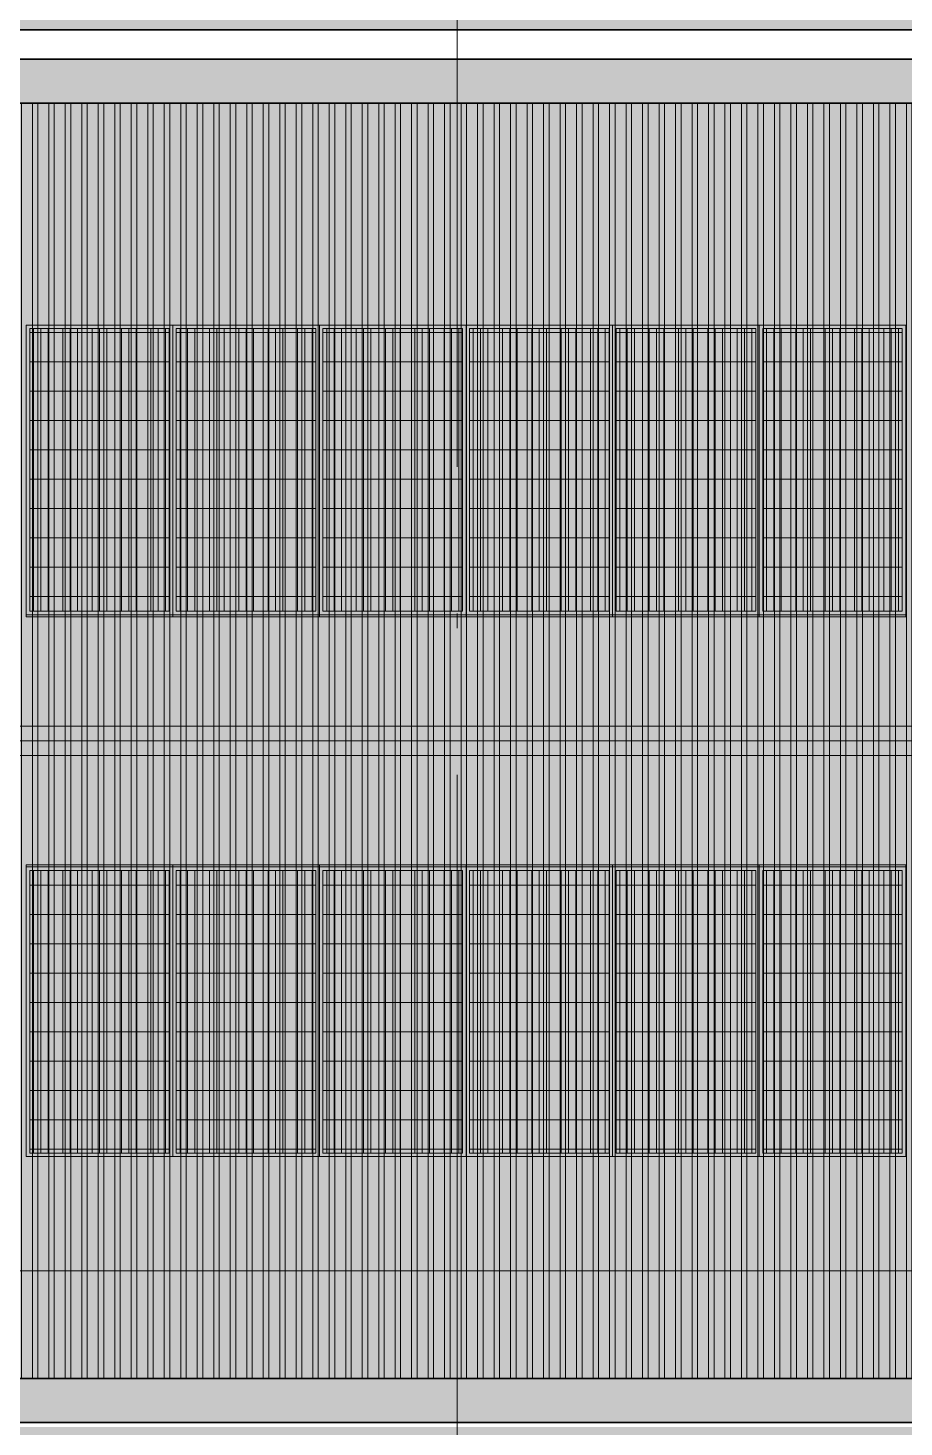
# Model space of a CAD drawing. Header units: metres. Extents: x -77 to -16.6, y -68.5 to -27.7.
# Drawn here: x -63.07 to -57.09, y -56.63 to -47.09 of the extents above; entities that cross this region are included whole.
import ezdxf

# ---------------------------------------------------------------- set-up
doc = ezdxf.new("R2010")
doc.units = ezdxf.units.M
doc.header["$MEASUREMENT"] = 0
doc.linetypes.add('Dot & Dashed', pattern=[0.012, 0.01, -0.001, 0, -0.001])
doc.linetypes.add('Wipeout_Contour', pattern=[1, 0, -1])
for name, color, linetype, lineweight in [('01_PLANTA COBERTURA_5_ESTRUTURA-COB.EST_Caneta_No__1', 7, 'Continuous', 35), ('01_PLANTA COBERTURA_5_ESTRUTURA-COB.EST_Caneta_No__241', 7, 'Continuous', 13), ('01_PLANTA COBERTURA_5_LAJES.EST_Caneta_No__96', 252, 'Continuous', 0), ('01_PLANTA COBERTURA_5_LAJES.EST_Caneta_No__99', 7, 'Continuous', 20), ('01_PLANTA COBERTURA_5_PAREDE CONSTRUIR_Caneta_No__241', 7, 'Continuous', 13)]:
    doc.layers.add(name, color=color, linetype=linetype, lineweight=lineweight)
for name, color, linetype, lineweight, true_color in [('01_PLANTA COBERTURA_5_ESTRUTURA-COB.EST_Caneta_No__13', 7, 'Continuous', 0, 0xaaaaaa), ('01_PLANTA COBERTURA_5_ESTRUTURA-COB.EST_Caneta_No__19', 7, 'Continuous', 0, 0xe9e9e9), ('01_PLANTA COBERTURA_5_ESTRUTURA-COB.EST_Caneta_No__9', 7, 'Continuous', 5, 0x020202), ('01_PLANTA COBERTURA_5_LAJES.EST_Caneta_No__18', 7, 'Continuous', 0, 0xdfdfdf), ('01_PLANTA COBERTURA_5_LAJES.EST_Caneta_No__19', 7, 'Continuous', 0, 0xe9e9e9)]:
    doc.layers.add(name, color=color, linetype=linetype, lineweight=lineweight, true_color=true_color)
doc.layers.add('01_PLANTA COBERTURA_5_PAREDE CONSTRUIR', color=7, linetype='Continuous')
pattern_1 = [(90, (0, 0), (-0.1125, 0), []), (90, (-0.0375, 2e-18), (-0.1125, 0), [])]

msp = doc.modelspace()

# ---------------------------------------------------------------- hatches: boundary and pattern name
at = {"layer": '01_PLANTA COBERTURA_5_ESTRUTURA-COB.EST_Caneta_No__13', "linetype": 'Continuous', "lineweight": 0, "true_color": 0xaaaaaa}
h = msp.add_hatch(dxfattribs=at)
h.set_pattern_fill('Telha_cobertura_02_0005', color=253, style=0, pattern_type=2)
h.set_pattern_definition(pattern_1)
h.paths.add_polyline_path([(-45.8136, -47.6002), (-66.314, -47.6002), (-66.314, -51.9504), (-45.8136, -51.9504), (-45.8136, -50.6516), (-44.214, -50.6516), (-44.214, -47.6002)])
h = msp.add_hatch(dxfattribs=at)
h.set_pattern_fill('Telha_cobertura_02_0005', color=253, style=0, pattern_type=2)
h.set_pattern_definition(pattern_1)
h.paths.add_polyline_path([(-66.314, -51.9504), (-66.314, -56.3006), (-45.8136, -56.3006), (-44.214, -56.3006), (-44.214, -52.5506), (-45.8136, -52.5506), (-45.8136, -51.9504)])
at = {"layer": '01_PLANTA COBERTURA_5_ESTRUTURA-COB.EST_Caneta_No__19', "linetype": 'Continuous', "lineweight": 0, "true_color": 0xe9e9e9}
msp.add_hatch(color=254, dxfattribs=at).paths.add_polyline_path([(-66.314, -51.8504), (-66.314, -52.0504), (-45.8136, -52.0504), (-45.8136, -51.8504)])
at = {"layer": '01_PLANTA COBERTURA_5_LAJES.EST_Caneta_No__18', "linetype": 'Continuous', "lineweight": 0, "true_color": 0xdfdfdf}
h = msp.add_hatch(dxfattribs=at)
h.set_pattern_fill('Piso_Externo__0005', color=254, style=0, pattern_type=2)
h.set_pattern_definition([(45, (0, 0.6), (-0.1909188, 0.1909188), [0, -0.18, 0, -0.27]), (110, (0.6, 0.6), (0.253717, 0.09234544), [0, -0.132, 0, -0.228])])
h.paths.add_polyline_path([(-76.514, -65.1016), (-73.814, -65.1016, -0.414214), (-75.814, -67.1016), (-66.814, -67.1016, -0.414214), (-68.814, -65.1016), (-68.814, -62.301), (-68.814, -45.4002, -0.414214), (-66.514, -43.1002), (-65.914, -43.1002), (-65.914, -42.3002), (-66.514, -42.3002), (-66.514, -38.2041), (-65.114, -38.2041), (-65.114, -36.7038), (-66.514, -36.7038), (-66.514, -32.5997), (-65.114, -32.5997), (-56.714, -32.5997), (-53.814, -32.5997), (-44.014, -32.5997), (-44.014, -42.3002), (-53.814, -42.3002), (-53.814, -47.1002), (-44.014, -47.1002), (-44.014, -50.8516), (-45.6136, -50.8516), (-45.6136, -52.3506), (-44.014, -52.3506), (-44.014, -60.3006), (-48.9163, -60.3006), (-48.9163, -61.1006), (-44.3609, -61.1006), (-44.3609, -67.1016), (-44.014, -67.1016), (-41.514, -67.1016), (-41.514, -28.1016), (-41.714, -28.1016), (-41.714, -60.3006), (-43.014, -60.3006), (-43.014, -30.0016), (-66.514, -30.0016), (-66.514, -28.1016), (-76.514, -28.1016)])
h.paths.add_polyline_path([(-73.814, -45.1016), (-76.314, -45.1016), (-76.314, -43.0892), (-75.7984, -43.0908, -0.414214), (-73.8139, -45.0876)], flags=0)
h.paths.add_polyline_path([(-73.814, -45.5846, -0.009328), (-73.814, -45.6604)], flags=0)
h.paths.add_polyline_path([(-52.814, -46.3002), (-52.814, -43.1002), (-44.014, -43.1002), (-44.014, -46.3002)], flags=0)
h.paths.add_polyline_path([(-67.714, -34.1), (-76.314, -34.1), (-76.314, -32.5997), (-67.714, -32.5997)], flags=0)
at = {"layer": '01_PLANTA COBERTURA_5_LAJES.EST_Caneta_No__19', "linetype": 'Continuous', "lineweight": 0, "true_color": 0xefefef}
msp.add_hatch(color=7, dxfattribs=at).paths.add_polyline_path([(-64.914, -47.3002), (-66.314, -47.3002), (-66.314, -60.1006), (-56.514, -60.1006), (-44.214, -60.1006), (-44.214, -56.8006), (-44.214, -52.5516), (-45.8136, -52.5516), (-45.8136, -50.6516), (-44.214, -50.6516), (-44.214, -47.3002), (-45.8136, -47.3002), (-54.014, -47.3002), (-54.014, -42.1002), (-44.214, -42.1002), (-44.214, -32.7997), (-54.014, -32.7997), (-56.514, -32.7997), (-56.714, -32.7997), (-64.914, -32.7997), (-66.314, -32.7997), (-66.314, -36.5038), (-64.914, -36.5038), (-64.914, -38.4037), (-66.314, -38.4037), (-66.314, -42.1002), (-64.914, -42.1002)])

# ---------------------------------------------------------------- linework, layer by layer
at = {"layer": '01_PLANTA COBERTURA_5_ESTRUTURA-COB.EST_Caneta_No__241', "color": 7, "linetype": 'Continuous', "lineweight": 13, "ltscale": 1000}
for p, q in [((-66.314, -51.8504), (-45.8136, -51.8504)), ((-66.314, -52.0504), (-45.8136, -52.0504))]:
    msp.add_line(p, q, dxfattribs=at)
at = {"layer": '01_PLANTA COBERTURA_5_ESTRUTURA-COB.EST_Caneta_No__9', "color": 18, "linetype": 'Continuous', "lineweight": 5, "ltscale": 1000, "true_color": 0x020202, "flags": 128}
for points in [[(-45.8136, -47.6002), (-66.314, -47.6002), (-66.314, -51.9504), (-45.8136, -51.9504), (-45.8136, -50.6516), (-44.214, -50.6516), (-44.214, -47.6002)], [(-66.314, -51.9504), (-66.314, -56.3006), (-45.8136, -56.3006), (-44.214, -56.3006), (-44.214, -52.5506), (-45.8136, -52.5506), (-45.8136, -51.9504)]]:
    msp.add_lwpolyline(points, close=True, dxfattribs=at)
at = {"layer": '01_PLANTA COBERTURA_5_LAJES.EST_Caneta_No__96', "color": 252, "linetype": 'Continuous', "lineweight": 0, "ltscale": 1000}
for p, q in [((-63.0292, -49.1383), (-63.0292, -51.0665)), ((-62.9792, -49.1383), (-62.9792, -51.0665)), ((-62.9292, -49.1383), (-62.9292, -51.0665)), ((-62.8292, -49.1383), (-62.8292, -51.0665)), ((-62.7792, -49.1383), (-62.7792, -51.0665)), ((-62.7292, -49.1383), (-62.7292, -51.0665)), ((-62.6292, -49.1383), (-62.6292, -51.0665)), ((-62.5792, -49.1383), (-62.5792, -51.0665)), ((-62.5292, -49.1383), (-62.5292, -51.0665)), ((-62.4292, -49.1383), (-62.4292, -51.0665)), ((-62.3792, -49.1383), (-62.3792, -51.0665)), ((-62.3292, -49.1383), (-62.3292, -51.0665)), ((-62.2292, -49.1383), (-62.2292, -51.0665)), ((-62.1792, -49.1383), (-62.1792, -51.0665)), ((-62.1292, -49.1383), (-62.1292, -51.0665)), ((-62.0292, -49.1383), (-62.0292, -51.0665)), ((-61.9792, -49.1383), (-61.9792, -51.0665)), ((-61.9292, -49.1383), (-61.9292, -51.0665)), ((-61.8292, -49.1383), (-61.8292, -51.0665)), ((-61.7792, -49.1383), (-61.7792, -51.0665)), ((-61.7292, -49.1383), (-61.7292, -51.0665)), ((-61.6292, -49.1383), (-61.6292, -51.0665)), ((-61.5792, -49.1383), (-61.5792, -51.0665)), ((-61.5292, -49.1383), (-61.5292, -51.0665)), ((-61.4292, -49.1383), (-61.4292, -51.0665)), ((-61.3792, -49.1383), (-61.3792, -51.0665)), ((-61.3292, -49.1383), (-61.3292, -51.0665)), ((-61.2292, -49.1383), (-61.2292, -51.0665)), ((-61.1792, -49.1383), (-61.1792, -51.0665)), ((-61.1292, -49.1383), (-61.1292, -51.0665)), ((-61.0292, -49.1383), (-61.0292, -51.0665)), ((-60.9792, -49.1383), (-60.9792, -51.0665)), ((-60.9292, -49.1383), (-60.9292, -51.0665)), ((-60.8292, -49.1383), (-60.8292, -51.0665)), ((-60.7792, -49.1383), (-60.7792, -51.0665)), ((-60.7292, -49.1383), (-60.7292, -51.0665)), ((-60.6292, -49.1383), (-60.6292, -51.0665)), ((-60.5792, -49.1383), (-60.5792, -51.0665)), ((-60.5292, -49.1383), (-60.5292, -51.0665)), ((-60.4292, -49.1383), (-60.4292, -51.0665)), ((-60.3792, -49.1383), (-60.3792, -51.0665)), ((-60.3292, -49.1383), (-60.3292, -51.0665)), ((-60.2292, -49.1383), (-60.2292, -51.0665)), ((-60.1792, -49.1383), (-60.1792, -51.0665)), ((-60.1292, -49.1383), (-60.1292, -51.0665)), ((-60.0292, -49.1383), (-60.0292, -51.0665)), ((-59.9792, -49.1383), (-59.9792, -51.0665)), ((-59.9292, -49.1383), (-59.9292, -51.0665)), ((-59.8292, -49.1383), (-59.8292, -51.0665)), ((-59.7792, -49.1383), (-59.7792, -51.0665)), ((-59.7292, -49.1383), (-59.7292, -51.0665)), ((-59.6292, -49.1383), (-59.6292, -51.0665)), ((-59.5792, -49.1383), (-59.5792, -51.0665)), ((-59.5292, -49.1383), (-59.5292, -51.0665)), ((-59.4292, -49.1383), (-59.4292, -51.0665)), ((-59.3792, -49.1383), (-59.3792, -51.0665)), ((-59.3292, -49.1383), (-59.3292, -51.0665)), ((-59.2292, -49.1383), (-59.2292, -51.0665)), ((-59.1792, -49.1383), (-59.1792, -51.0665)), ((-59.1292, -49.1383), (-59.1292, -51.0665)), ((-59.0292, -49.1383), (-59.0292, -51.0665)), ((-58.9792, -49.1383), (-58.9792, -51.0665)), ((-58.9292, -49.1383), (-58.9292, -51.0665)), ((-58.8292, -49.1383), (-58.8292, -51.0665)), ((-58.7792, -49.1383), (-58.7792, -51.0665)), ((-58.7292, -49.1383), (-58.7292, -51.0665)), ((-58.6292, -49.1383), (-58.6292, -51.0665)), ((-58.5792, -49.1383), (-58.5792, -51.0665)), ((-58.5292, -49.1383), (-58.5292, -51.0665)), ((-58.4292, -49.1383), (-58.4292, -51.0665)), ((-58.3792, -49.1383), (-58.3792, -51.0665)), ((-58.3292, -49.1383), (-58.3292, -51.0665)), ((-58.2292, -49.1383), (-58.2292, -51.0665)), ((-58.1792, -49.1383), (-58.1792, -51.0665)), ((-58.1292, -49.1383), (-58.1292, -51.0665)), ((-58.0292, -49.1383), (-58.0292, -51.0665)), ((-57.9792, -49.1383), (-57.9792, -51.0665)), ((-57.9292, -49.1383), (-57.9292, -51.0665)), ((-57.8292, -49.1383), (-57.8292, -51.0665)), ((-57.7792, -49.1383), (-57.7792, -51.0665)), ((-57.7292, -49.1383), (-57.7292, -51.0665)), ((-57.6292, -49.1383), (-57.6292, -51.0665)), ((-57.5792, -49.1383), (-57.5792, -51.0665)), ((-57.5292, -49.1383), (-57.5292, -51.0665)), ((-57.4292, -49.1383), (-57.4292, -51.0665)), ((-57.3792, -49.1383), (-57.3792, -51.0665)), ((-57.3292, -49.1383), (-57.3292, -51.0665)), ((-57.2292, -49.1383), (-57.2292, -51.0665)), ((-57.1792, -49.1383), (-57.1792, -51.0665)), ((-57.1292, -49.1383), (-57.1292, -51.0665)), ((-63.0552, -49.1658), (-62.1032, -49.1658)), ((-62.0552, -49.1658), (-61.1032, -49.1658)), ((-61.0552, -49.1658), (-60.1032, -49.1658)), ((-60.0552, -49.1658), (-59.1032, -49.1658)), ((-59.0552, -49.1658), (-58.1032, -49.1658)), ((-58.0552, -49.1658), (-57.1032, -49.1658)), ((-63.0552, -49.3658), (-62.1032, -49.3658)), ((-62.0552, -49.3658), (-61.1032, -49.3658)), ((-61.0552, -49.3658), (-60.1032, -49.3658)), ((-60.0552, -49.3658), (-59.1032, -49.3658)), ((-59.0552, -49.3658), (-58.1032, -49.3658)), ((-58.0552, -49.3658), (-57.1032, -49.3658)), ((-63.0552, -49.5658), (-62.1032, -49.5658)), ((-62.0552, -49.5658), (-61.1032, -49.5658)), ((-61.0552, -49.5658), (-60.1032, -49.5658)), ((-60.0552, -49.5658), (-59.1032, -49.5658)), ((-59.0552, -49.5658), (-58.1032, -49.5658)), ((-58.0552, -49.5658), (-57.1032, -49.5658)), ((-63.0552, -49.7658), (-62.1032, -49.7658)), ((-62.0552, -49.7658), (-61.1032, -49.7658)), ((-61.0552, -49.7658), (-60.1032, -49.7658)), ((-60.0552, -49.7658), (-59.1032, -49.7658)), ((-59.0552, -49.7658), (-58.1032, -49.7658)), ((-58.0552, -49.7658), (-57.1032, -49.7658)), ((-63.0552, -49.9658), (-62.1032, -49.9658)), ((-62.0552, -49.9658), (-61.1032, -49.9658)), ((-61.0552, -49.9658), (-60.1032, -49.9658)), ((-60.0552, -49.9658), (-59.1032, -49.9658)), ((-59.0552, -49.9658), (-58.1032, -49.9658)), ((-58.0552, -49.9658), (-57.1032, -49.9658)), ((-63.0552, -50.1658), (-62.1032, -50.1658)), ((-62.0552, -50.1658), (-61.1032, -50.1658)), ((-61.0552, -50.1658), (-60.1032, -50.1658)), ((-60.0552, -50.1658), (-59.1032, -50.1658)), ((-59.0552, -50.1658), (-58.1032, -50.1658)), ((-58.0552, -50.1658), (-57.1032, -50.1658)), ((-63.0552, -50.3658), (-62.1032, -50.3658)), ((-62.0552, -50.3658), (-61.1032, -50.3658)), ((-61.0552, -50.3658), (-60.1032, -50.3658)), ((-60.0552, -50.3658), (-59.1032, -50.3658)), ((-59.0552, -50.3658), (-58.1032, -50.3658)), ((-58.0552, -50.3658), (-57.1032, -50.3658)), ((-63.0552, -50.5658), (-62.1032, -50.5658)), ((-62.0552, -50.5658), (-61.1032, -50.5658)), ((-61.0552, -50.5658), (-60.1032, -50.5658)), ((-60.0552, -50.5658), (-59.1032, -50.5658)), ((-59.0552, -50.5658), (-58.1032, -50.5658)), ((-58.0552, -50.5658), (-57.1032, -50.5658)), ((-63.0552, -50.7658), (-62.1032, -50.7658)), ((-62.0552, -50.7658), (-61.1032, -50.7658)), ((-61.0552, -50.7658), (-60.1032, -50.7658)), ((-60.0552, -50.7658), (-59.1032, -50.7658)), ((-59.0552, -50.7658), (-58.1032, -50.7658)), ((-58.0552, -50.7658), (-57.1032, -50.7658)), ((-63.0552, -50.9658), (-62.1032, -50.9658)), ((-62.0552, -50.9658), (-61.1032, -50.9658)), ((-61.0552, -50.9658), (-60.1032, -50.9658)), ((-60.0552, -50.9658), (-59.1032, -50.9658)), ((-59.0552, -50.9658), (-58.1032, -50.9658)), ((-58.0552, -50.9658), (-57.1032, -50.9658)), ((-63.0292, -54.7624), (-63.0292, -52.8343)), ((-62.9792, -54.7624), (-62.9792, -52.8343)), ((-62.9292, -54.7624), (-62.9292, -52.8343)), ((-62.8292, -54.7624), (-62.8292, -52.8343)), ((-62.7792, -54.7624), (-62.7792, -52.8343)), ((-62.7292, -54.7624), (-62.7292, -52.8343)), ((-62.6292, -54.7624), (-62.6292, -52.8343)), ((-62.5792, -54.7624), (-62.5792, -52.8343)), ((-62.5292, -54.7624), (-62.5292, -52.8343)), ((-62.4292, -54.7624), (-62.4292, -52.8343)), ((-62.3792, -54.7624), (-62.3792, -52.8343)), ((-62.3292, -54.7624), (-62.3292, -52.8343)), ((-62.2292, -54.7624), (-62.2292, -52.8343)), ((-62.1792, -54.7624), (-62.1792, -52.8343)), ((-62.1292, -54.7624), (-62.1292, -52.8343)), ((-62.0292, -54.7624), (-62.0292, -52.8343)), ((-61.9792, -54.7624), (-61.9792, -52.8343)), ((-61.9292, -54.7624), (-61.9292, -52.8343)), ((-61.8292, -54.7624), (-61.8292, -52.8343)), ((-61.7792, -54.7624), (-61.7792, -52.8343)), ((-61.7292, -54.7624), (-61.7292, -52.8343)), ((-61.6292, -54.7624), (-61.6292, -52.8343)), ((-61.5792, -54.7624), (-61.5792, -52.8343)), ((-61.5292, -54.7624), (-61.5292, -52.8343)), ((-61.4292, -54.7624), (-61.4292, -52.8343)), ((-61.3792, -54.7624), (-61.3792, -52.8343)), ((-61.3292, -54.7624), (-61.3292, -52.8343)), ((-61.2292, -54.7624), (-61.2292, -52.8343)), ((-61.1792, -54.7624), (-61.1792, -52.8343)), ((-61.1292, -54.7624), (-61.1292, -52.8343)), ((-61.0292, -54.7624), (-61.0292, -52.8343)), ((-60.9792, -54.7624), (-60.9792, -52.8343)), ((-60.9292, -54.7624), (-60.9292, -52.8343)), ((-60.8292, -54.7624), (-60.8292, -52.8343)), ((-60.7792, -54.7624), (-60.7792, -52.8343)), ((-60.7292, -54.7624), (-60.7292, -52.8343)), ((-60.6292, -54.7624), (-60.6292, -52.8343)), ((-60.5792, -54.7624), (-60.5792, -52.8343)), ((-60.5292, -54.7624), (-60.5292, -52.8343)), ((-60.4292, -54.7624), (-60.4292, -52.8343)), ((-60.3792, -54.7624), (-60.3792, -52.8343)), ((-60.3292, -54.7624), (-60.3292, -52.8343)), ((-60.2292, -54.7624), (-60.2292, -52.8343)), ((-60.1792, -54.7624), (-60.1792, -52.8343)), ((-60.1292, -54.7624), (-60.1292, -52.8343)), ((-60.0292, -54.7624), (-60.0292, -52.8343)), ((-59.9792, -54.7624), (-59.9792, -52.8343)), ((-59.9292, -54.7624), (-59.9292, -52.8343)), ((-59.8292, -54.7624), (-59.8292, -52.8343)), ((-59.7792, -54.7624), (-59.7792, -52.8343)), ((-59.7292, -54.7624), (-59.7292, -52.8343)), ((-59.6292, -54.7624), (-59.6292, -52.8343)), ((-59.5792, -54.7624), (-59.5792, -52.8343)), ((-59.5292, -54.7624), (-59.5292, -52.8343)), ((-59.4292, -54.7624), (-59.4292, -52.8343)), ((-59.3792, -54.7624), (-59.3792, -52.8343)), ((-59.3292, -54.7624), (-59.3292, -52.8343)), ((-59.2292, -54.7624), (-59.2292, -52.8343)), ((-59.1792, -54.7624), (-59.1792, -52.8343)), ((-59.1292, -54.7624), (-59.1292, -52.8343)), ((-59.0292, -54.7624), (-59.0292, -52.8343)), ((-58.9792, -54.7624), (-58.9792, -52.8343)), ((-58.9292, -54.7624), (-58.9292, -52.8343)), ((-58.8292, -54.7624), (-58.8292, -52.8343)), ((-58.7792, -54.7624), (-58.7792, -52.8343)), ((-58.7292, -54.7624), (-58.7292, -52.8343)), ((-58.6292, -54.7624), (-58.6292, -52.8343)), ((-58.5792, -54.7624), (-58.5792, -52.8343)), ((-58.5292, -54.7624), (-58.5292, -52.8343)), ((-58.4292, -54.7624), (-58.4292, -52.8343)), ((-58.3792, -54.7624), (-58.3792, -52.8343)), ((-58.3292, -54.7624), (-58.3292, -52.8343)), ((-58.2292, -54.7624), (-58.2292, -52.8343)), ((-58.1792, -54.7624), (-58.1792, -52.8343)), ((-58.1292, -54.7624), (-58.1292, -52.8343)), ((-58.0292, -54.7624), (-58.0292, -52.8343)), ((-57.9792, -54.7624), (-57.9792, -52.8343)), ((-57.9292, -54.7624), (-57.9292, -52.8343)), ((-57.8292, -54.7624), (-57.8292, -52.8343)), ((-57.7792, -54.7624), (-57.7792, -52.8343)), ((-57.7292, -54.7624), (-57.7292, -52.8343)), ((-57.6292, -54.7624), (-57.6292, -52.8343)), ((-57.5792, -54.7624), (-57.5792, -52.8343)), ((-57.5292, -54.7624), (-57.5292, -52.8343)), ((-57.4292, -54.7624), (-57.4292, -52.8343)), ((-57.3792, -54.7624), (-57.3792, -52.8343)), ((-57.3292, -54.7624), (-57.3292, -52.8343)), ((-57.2292, -54.7624), (-57.2292, -52.8343)), ((-57.1792, -54.7624), (-57.1792, -52.8343)), ((-57.1292, -54.7624), (-57.1292, -52.8343)), ((-63.0552, -52.9349), (-62.1032, -52.9349)), ((-62.0552, -52.9349), (-61.1032, -52.9349)), ((-61.0552, -52.9349), (-60.1032, -52.9349)), ((-60.0552, -52.9349), (-59.1032, -52.9349)), ((-59.0552, -52.9349), (-58.1032, -52.9349)), ((-58.0552, -52.9349), (-57.1032, -52.9349)), ((-63.0552, -53.1349), (-62.1032, -53.1349)), ((-62.0552, -53.1349), (-61.1032, -53.1349)), ((-61.0552, -53.1349), (-60.1032, -53.1349)), ((-60.0552, -53.1349), (-59.1032, -53.1349)), ((-59.0552, -53.1349), (-58.1032, -53.1349)), ((-58.0552, -53.1349), (-57.1032, -53.1349)), ((-63.0552, -53.3349), (-62.1032, -53.3349)), ((-62.0552, -53.3349), (-61.1032, -53.3349)), ((-61.0552, -53.3349), (-60.1032, -53.3349)), ((-60.0552, -53.3349), (-59.1032, -53.3349)), ((-59.0552, -53.3349), (-58.1032, -53.3349)), ((-58.0552, -53.3349), (-57.1032, -53.3349)), ((-63.0552, -53.5349), (-62.1032, -53.5349)), ((-62.0552, -53.5349), (-61.1032, -53.5349)), ((-61.0552, -53.5349), (-60.1032, -53.5349)), ((-60.0552, -53.5349), (-59.1032, -53.5349)), ((-59.0552, -53.5349), (-58.1032, -53.5349)), ((-58.0552, -53.5349), (-57.1032, -53.5349)), ((-63.0552, -53.7349), (-62.1032, -53.7349)), ((-62.0552, -53.7349), (-61.1032, -53.7349)), ((-61.0552, -53.7349), (-60.1032, -53.7349)), ((-60.0552, -53.7349), (-59.1032, -53.7349)), ((-59.0552, -53.7349), (-58.1032, -53.7349)), ((-58.0552, -53.7349), (-57.1032, -53.7349)), ((-63.0552, -53.9349), (-62.1032, -53.9349)), ((-62.0552, -53.9349), (-61.1032, -53.9349)), ((-61.0552, -53.9349), (-60.1032, -53.9349)), ((-60.0552, -53.9349), (-59.1032, -53.9349)), ((-59.0552, -53.9349), (-58.1032, -53.9349)), ((-58.0552, -53.9349), (-57.1032, -53.9349)), ((-63.0552, -54.1349), (-62.1032, -54.1349)), ((-62.0552, -54.1349), (-61.1032, -54.1349)), ((-61.0552, -54.1349), (-60.1032, -54.1349)), ((-60.0552, -54.1349), (-59.1032, -54.1349)), ((-59.0552, -54.1349), (-58.1032, -54.1349)), ((-58.0552, -54.1349), (-57.1032, -54.1349)), ((-63.0552, -54.3349), (-62.1032, -54.3349)), ((-62.0552, -54.3349), (-61.1032, -54.3349)), ((-61.0552, -54.3349), (-60.1032, -54.3349)), ((-60.0552, -54.3349), (-59.1032, -54.3349)), ((-59.0552, -54.3349), (-58.1032, -54.3349)), ((-58.0552, -54.3349), (-57.1032, -54.3349)), ((-63.0552, -54.5349), (-62.1032, -54.5349)), ((-62.0552, -54.5349), (-61.1032, -54.5349)), ((-61.0552, -54.5349), (-60.1032, -54.5349)), ((-60.0552, -54.5349), (-59.1032, -54.5349)), ((-59.0552, -54.5349), (-58.1032, -54.5349)), ((-58.0552, -54.5349), (-57.1032, -54.5349)), ((-63.0552, -54.7349), (-62.1032, -54.7349)), ((-62.0552, -54.7349), (-61.1032, -54.7349)), ((-61.0552, -54.7349), (-60.1032, -54.7349)), ((-60.0552, -54.7349), (-59.1032, -54.7349)), ((-59.0552, -54.7349), (-58.1032, -54.7349)), ((-58.0552, -54.7349), (-57.1032, -54.7349))]:
    msp.add_line(p, q, dxfattribs=at)
at = {"layer": '01_PLANTA COBERTURA_5_LAJES.EST_Caneta_No__96', "color": 252, "linetype": 'Continuous', "lineweight": 0, "ltscale": 1000, "flags": 128}
for points in [[(-63.0792, -49.1143), (-62.0792, -49.1143), (-62.0792, -51.0905), (-63.0792, -51.0905)], [(-63.0552, -49.1383), (-62.1032, -49.1383), (-62.1032, -51.0665), (-63.0552, -51.0665)], [(-62.0792, -49.1143), (-61.0792, -49.1143), (-61.0792, -51.0905), (-62.0792, -51.0905)], [(-62.0552, -49.1383), (-61.1032, -49.1383), (-61.1032, -51.0665), (-62.0552, -51.0665)], [(-61.0792, -49.1143), (-60.0792, -49.1143), (-60.0792, -51.0905), (-61.0792, -51.0905)], [(-61.0552, -49.1383), (-60.1032, -49.1383), (-60.1032, -51.0665), (-61.0552, -51.0665)], [(-60.0792, -49.1143), (-59.0792, -49.1143), (-59.0792, -51.0905), (-60.0792, -51.0905)], [(-60.0552, -49.1383), (-59.1032, -49.1383), (-59.1032, -51.0665), (-60.0552, -51.0665)], [(-59.0792, -49.1143), (-58.0792, -49.1143), (-58.0792, -51.0905), (-59.0792, -51.0905)], [(-59.0552, -49.1383), (-58.1032, -49.1383), (-58.1032, -51.0665), (-59.0552, -51.0665)], [(-58.0792, -49.1143), (-57.0792, -49.1143), (-57.0792, -51.0905), (-58.0792, -51.0905)], [(-58.0552, -49.1383), (-57.1032, -49.1383), (-57.1032, -51.0665), (-58.0552, -51.0665)], [(-63.0792, -51.0905), (-62.0792, -51.0905), (-62.0792, -51.1044), (-63.0792, -51.1044)], [(-62.0792, -51.0905), (-61.0792, -51.0905), (-61.0792, -51.1044), (-62.0792, -51.1044)], [(-61.0792, -51.0905), (-60.0792, -51.0905), (-60.0792, -51.1044), (-61.0792, -51.1044)], [(-60.0792, -51.0905), (-59.0792, -51.0905), (-59.0792, -51.1044), (-60.0792, -51.1044)], [(-59.0792, -51.0905), (-58.0792, -51.0905), (-58.0792, -51.1044), (-59.0792, -51.1044)], [(-58.0792, -51.0905), (-57.0792, -51.0905), (-57.0792, -51.1044), (-58.0792, -51.1044)], [(-63.0792, -52.8103), (-62.0792, -52.8103), (-62.0792, -52.7964), (-63.0792, -52.7964)], [(-63.0792, -54.7864), (-62.0792, -54.7864), (-62.0792, -52.8103), (-63.0792, -52.8103)], [(-63.0552, -54.7624), (-62.1032, -54.7624), (-62.1032, -52.8343), (-63.0552, -52.8343)], [(-62.0792, -52.8103), (-61.0792, -52.8103), (-61.0792, -52.7964), (-62.0792, -52.7964)], [(-62.0792, -54.7864), (-61.0792, -54.7864), (-61.0792, -52.8103), (-62.0792, -52.8103)], [(-62.0552, -54.7624), (-61.1032, -54.7624), (-61.1032, -52.8343), (-62.0552, -52.8343)], [(-61.0792, -52.8103), (-60.0792, -52.8103), (-60.0792, -52.7964), (-61.0792, -52.7964)], [(-61.0792, -54.7864), (-60.0792, -54.7864), (-60.0792, -52.8103), (-61.0792, -52.8103)], [(-61.0552, -54.7624), (-60.1032, -54.7624), (-60.1032, -52.8343), (-61.0552, -52.8343)], [(-60.0792, -52.8103), (-59.0792, -52.8103), (-59.0792, -52.7964), (-60.0792, -52.7964)], [(-60.0792, -54.7864), (-59.0792, -54.7864), (-59.0792, -52.8103), (-60.0792, -52.8103)], [(-60.0552, -54.7624), (-59.1032, -54.7624), (-59.1032, -52.8343), (-60.0552, -52.8343)], [(-59.0792, -52.8103), (-58.0792, -52.8103), (-58.0792, -52.7964), (-59.0792, -52.7964)], [(-59.0792, -54.7864), (-58.0792, -54.7864), (-58.0792, -52.8103), (-59.0792, -52.8103)], [(-59.0552, -54.7624), (-58.1032, -54.7624), (-58.1032, -52.8343), (-59.0552, -52.8343)], [(-58.0792, -52.8103), (-57.0792, -52.8103), (-57.0792, -52.7964), (-58.0792, -52.7964)], [(-58.0792, -54.7864), (-57.0792, -54.7864), (-57.0792, -52.8103), (-58.0792, -52.8103)], [(-58.0552, -54.7624), (-57.1032, -54.7624), (-57.1032, -52.8343), (-58.0552, -52.8343)]]:
    msp.add_lwpolyline(points, close=True, dxfattribs=at)
at = {"layer": '01_PLANTA COBERTURA_5_LAJES.EST_Caneta_No__99', "color": 7, "linetype": 'Dot & Dashed', "lineweight": 20, "ltscale": 1000}
msp.add_line((-76.6125, -55.5643), (-41.4312, -55.5643), dxfattribs=at)

# ---------------------------------------------------------------- next in the draw order: wipeouts: each hides what was drawn before it
at = {"color": 254, "linetype": 'Wipeout_Contour', "lineweight": 0, "ltscale": 303.707483}
msp.add_wipeout([(-64.914, -47.1302), (-54.014, -47.1302), (-54.014, -47.1002), (-64.914, -47.1002)], dxfattribs=at).dxf.layer = '01_PLANTA COBERTURA_5_PAREDE CONSTRUIR'
at = {"color": 254, "linetype": 'Wipeout_Contour', "lineweight": 0, "ltscale": 292.22104}
msp.add_wipeout([(-66.314, -47.3002), (-44.214, -47.3002), (-44.214, -47.2702), (-66.314, -47.2702)], dxfattribs=at).dxf.layer = '01_PLANTA COBERTURA_5_PAREDE CONSTRUIR'
at = {"color": 254, "linetype": 'Wipeout_Contour', "lineweight": 0, "ltscale": 317.925363}
msp.add_wipeout([(-44.214, -56.6006), (-66.314, -56.6006), (-66.314, -56.6306), (-44.214, -56.6306)], dxfattribs=at).dxf.layer = '01_PLANTA COBERTURA_5_PAREDE CONSTRUIR'

# ---------------------------------------------------------------- next in the draw order: linework, layer by layer
at = {"layer": '01_PLANTA COBERTURA_5_ESTRUTURA-COB.EST_Caneta_No__1', "color": 7, "linetype": 'Continuous', "lineweight": 35, "ltscale": 1000, "flags": 128}
msp.add_lwpolyline([(-66.314, -56.6006), (-44.214, -56.6006), (-44.214, -56.3006), (-66.314, -56.3006)], close=True, dxfattribs=at)
at = {"layer": '01_PLANTA COBERTURA_5_PAREDE CONSTRUIR_Caneta_No__241', "color": 7, "linetype": 'Continuous', "lineweight": 13, "ltscale": 1000, "flags": 128}
msp.add_lwpolyline([(-44.214, -56.6006), (-66.314, -56.6006)], dxfattribs=at)

# ---------------------------------------------------------------- next in the draw order: wipeouts: each hides what was drawn before it
at = {"color": 254, "linetype": 'Wipeout_Contour', "lineweight": 0, "ltscale": 303.921561}
msp.add_wipeout([(-64.944, -47.2702), (-53.984, -47.2702), (-53.984, -47.1302), (-64.944, -47.1302)], dxfattribs=at).dxf.layer = '01_PLANTA COBERTURA_5_PAREDE CONSTRUIR'

# ---------------------------------------------------------------- next in the draw order: linework, layer by layer
at = {"layer": '01_PLANTA COBERTURA_5_ESTRUTURA-COB.EST_Caneta_No__1', "color": 7, "linetype": 'Continuous', "lineweight": 35, "ltscale": 1000, "flags": 128}
for points in [[(-64.914, -47.1002), (-54.014, -47.1002), (-54.014, -46.8002), (-64.914, -46.8002)], [(-66.314, -47.6002), (-44.214, -47.6002), (-44.214, -47.3002), (-66.314, -47.3002)]]:
    msp.add_lwpolyline(points, close=True, dxfattribs=at)
at = {"layer": '01_PLANTA COBERTURA_5_LAJES.EST_Caneta_No__99', "color": 7, "linetype": 'Dot & Dashed', "lineweight": 20, "ltscale": 1000}
msp.add_line((-60.1393, -27.9815), (-60.1393, -67.6566), dxfattribs=at)
at = {"layer": '01_PLANTA COBERTURA_5_PAREDE CONSTRUIR_Caneta_No__241', "color": 7, "linetype": 'Continuous', "lineweight": 13, "ltscale": 1000, "flags": 128}
for points in [[(-54.014, -47.1002), (-64.914, -47.1002)], [(-66.314, -47.3002), (-44.214, -47.3002)]]:
    msp.add_lwpolyline(points, dxfattribs=at)

doc.saveas('drawing.dxf')
